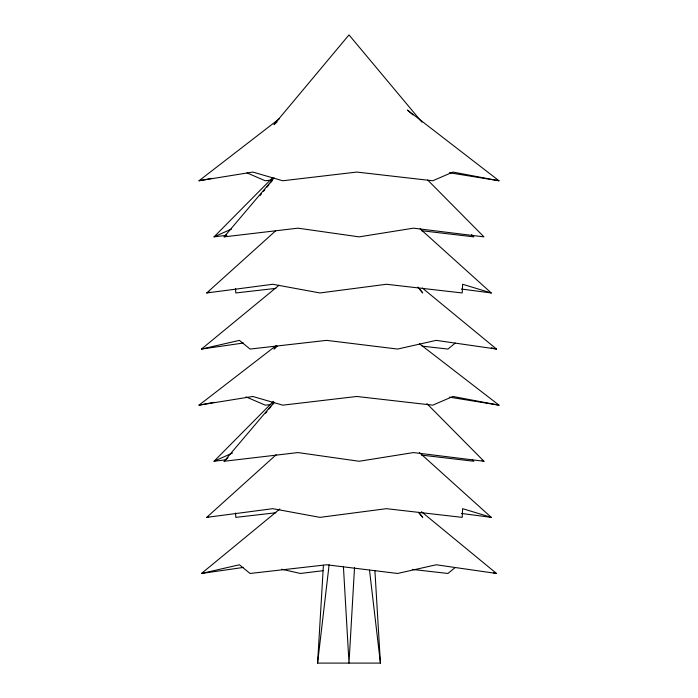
<?xml version="1.0" encoding="UTF-8"?>
<svg xmlns="http://www.w3.org/2000/svg" width="698" height="698" viewBox="0 0 698 698"><rect width="100%" height="100%" fill="white"/><g stroke="black" fill="none" stroke-linecap="round" stroke-linejoin="round"><path stroke-width="1.05" d="M354.532 567.422L349 663.1L343.407 566.34M374.913 570.685L380.419 663.1L317.581 663.1L323.41 565.249M317.581 663.1L329.124 564.761M260.118 195.501L261.488 193.826M263.539 191.304L264.908 189.629M266.959 187.116L269.009 184.604M270.37 182.928L272.421 180.416M265.589 413.199L266.959 411.523M269.009 409.011L271.06 406.498M272.421 404.823L273.791 403.147M276.774 345.737L273.991 349.061L277.15 346.287M427.656 180.005L483.967 236.866L413.504 228.167L359.104 236.866L297.967 228.167L224.137 236.866L274.174 177.816M426.897 403.645L483.967 461.265L413.504 452.574L359.104 461.265L297.967 452.574L224.137 461.265L274.174 402.223M226.85 235.278L214.033 236.866L272.63 177.702M225.777 459.816L214.033 461.265L273.389 401.333M224.137 236.866L226.475 234.685M224.137 461.265L228.028 457.644M420.152 228.839L491.287 292.959L462.608 284.269L462.216 292.959L386.422 284.269L319.937 292.959L272.805 284.269L206.713 292.959L275.422 231.021M419.341 452.513L491.287 517.366L462.608 508.676L462.216 517.366L386.422 508.676L319.937 517.366L272.805 508.676L206.713 517.366L276.234 454.695M277.15 121.88L273.991 124.663L349 34.9L421.924 122.167M243.489 343.006L201.486 349.061L279.052 285.238M243.489 567.413L201.486 573.468L279.881 508.955M455.305 343.05L447.933 349.061L422.054 346.129M455.305 567.448L447.933 573.468L412.352 569.428M412.963 114.934L407.44 110.075L499.009 180.765L452.95 172.066L432.751 180.765L356.783 172.066L282.742 180.765L252.833 172.066L198.991 180.765L279.436 118.66M419.419 343.73L499.009 405.163L452.95 396.473L432.751 405.163L356.783 396.473L282.742 405.163L252.833 396.473L198.991 405.163L276.007 345.711M214.033 236.866L231.527 229.04M214.033 461.265L232.495 453.011M206.713 292.959L209.784 292.034M206.713 517.366L208.763 516.747M201.486 349.061L239.414 340.371L250.067 349.061L326.612 340.371L397.581 349.061L436.198 340.371L496.514 349.061L422.29 287.986M201.486 573.468L239.414 564.778L250.067 573.468L326.612 564.778L397.581 573.468L436.198 564.778L496.514 573.468L421.452 511.704M198.991 180.765L211.843 178.339M198.991 405.163L213.989 402.336M323 570.702L300.419 573.468L281.634 569.236M271.662 180.032L265.249 180.765L246.979 172.895M275.85 288.37L235.784 292.959L235.584 288.614M270.597 404.552L265.249 405.163L246.019 396.883M275.85 512.768L235.784 517.366L235.584 513.021M421.426 230.689L473.863 236.866L471.525 234.685M421.426 455.096L473.863 461.265L472.31 459.816M461.439 289.042L491.287 292.959M461.439 513.44L491.287 517.366M449.39 172.755L499.009 180.765M449.39 397.153L499.009 405.163M491.244 347.857L496.514 349.061M493.355 572.744L496.514 573.468M482.021 460.392L483.967 461.265M419.385 288.911L422.752 292.959L417.928 287.087M418.704 512.506L422.752 517.366L418.617 512.332M369.512 570.161L380.419 663.1"/></g></svg>
